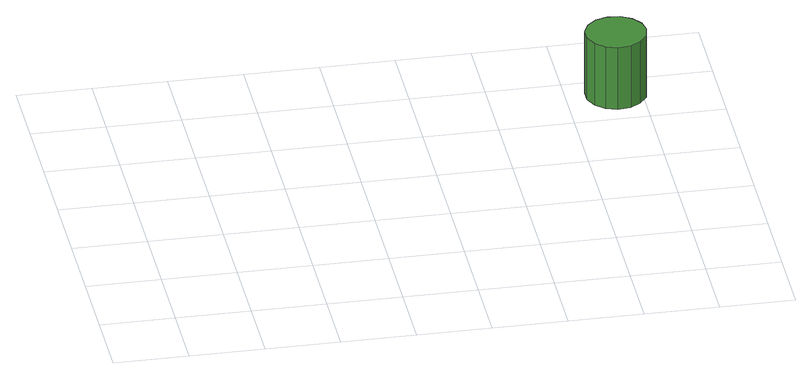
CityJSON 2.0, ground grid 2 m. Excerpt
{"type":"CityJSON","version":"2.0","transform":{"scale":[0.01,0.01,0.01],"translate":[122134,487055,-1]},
"CityObjects":{
"tree1":{"type":"SolitaryVegetationObject","attributes":{"function":"something"}},
"tree2":{"type":"SolitaryVegetationObject","attributes":{"function":"something"},"geometry":[{"type":"MultiSurface","lod":"1","boundaries":[[[0,1,2,3,4,5,6,7,8,9,10,11,12,13,14]],[[15,16,17,18,19,20,21,22,23,24,25,26,27,28,29]],[[0,29,28,1]],[[1,28,27,2]],[[2,27,26,3]],[[3,26,25,4]],[[4,25,24,5]],[[5,24,23,6]],[[6,23,22,7]],[[7,22,21,8]],[[8,21,20,9]],[[9,20,19,10]],[[10,19,18,11]],[[11,18,17,12]],[[12,17,16,13]],[[13,16,15,14]],[[14,15,29,0]]]}]},
"tree3":{"type":"SolitaryVegetationObject","attributes":{"function":"something"}}
},
"vertices":[
[1413,930,288],[1406,963,288],[1386,990,288],[1357,1007,288],[1323,1010,288],[1291,1000,288],[1266,977,288],[1252,947,288],[1252,913,288],[1266,882,288],[1291,860,288],[1323,849,288],[1357,853,288],[1386,870,288],[1406,897,288],[1406,897,103],[1386,870,103],[1357,853,103],[1323,849,103],[1291,860,103],[1266,882,103],[1252,913,103],[1252,947,103],[1266,977,103],[1291,1000,103],[1323,1010,103],[1357,1007,103],[1386,990,103],[1406,963,103],[1413,930,103]
]}
